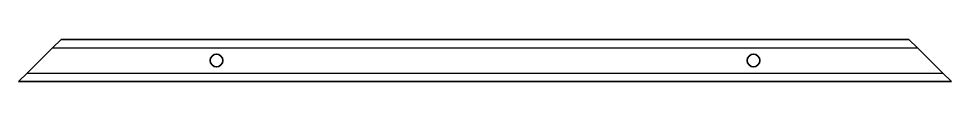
# Model space of a CAD drawing. Header units: millimetres. Extents: x 0 to 660, y 0 to 30.
import ezdxf

# ---------------------------------------------------------------- set-up
doc = ezdxf.new("R2010")
doc.units = ezdxf.units.MM
doc.layers.add('SIMUMAK Visible (ISO)', color=7, linetype='Continuous', lineweight=35)
doc.layers.add('SIMUMAK Visible Narrow (ISO)', color=7, linetype='Continuous', lineweight=25)

# ---------------------------------------------------------------- blocks, each defined once
blk = doc.blocks.new('ISO 30x30x3 00000003_Sheet_5_VIEW62')
at = {"layer": 'SIMUMAK Visible (ISO)'}
for p, q in [((-306, 9), (-300, 15)), ((-300, 15), (300, 15)), ((300, 15), (306, 9)), ((-306, 9), (-324, -9)), ((324, -9), (306, 9)), ((-330, -15), (-324, -9)), ((324, -9), (330, -15)), ((-330, -15), (330, -15))]:
    blk.add_line(p, q, dxfattribs=at)
for centre in [(-190, 0), (190, 0)]:
    blk.add_circle(centre, 4.5, dxfattribs=at)
at = {"layer": 'SIMUMAK Visible Narrow (ISO)'}
for p, q in [((-306, 9), (306, 9)), ((-324, -9), (324, -9))]:
    blk.add_line(p, q, dxfattribs=at)

msp = doc.modelspace()

# ---------------------------------------------------------------- block references
msp.add_blockref('ISO 30x30x3 00000003_Sheet_5_VIEW62', (330, 15))

doc.saveas('drawing.dxf')
